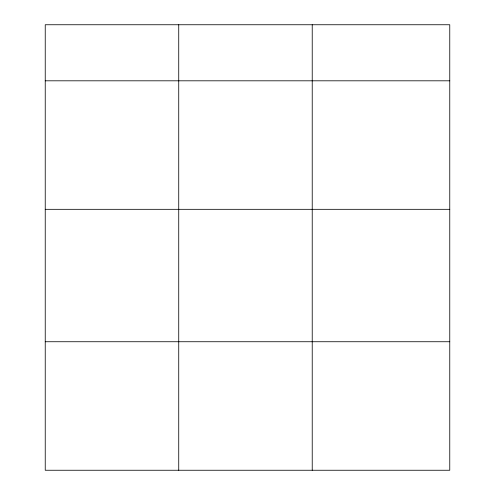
<?xml version="1.0" encoding="UTF-8"?>
<svg xmlns="http://www.w3.org/2000/svg" width="495" height="495" viewBox="0 0 495 495"><rect width="100%" height="100%" fill="white"/><g stroke="black" fill="none" stroke-linecap="round" stroke-linejoin="round"><path stroke-width="0.74" d="M449.763 209.323L449.763 24.75L45.237 24.75L45.237 470.25L449.763 470.25L449.763 209.323L45.237 209.323M45.237 80.809L449.763 80.809M45.237 341.736L449.763 341.736M312.227 24.75L312.227 470.25M178.732 24.75L178.732 470.25"/></g></svg>
